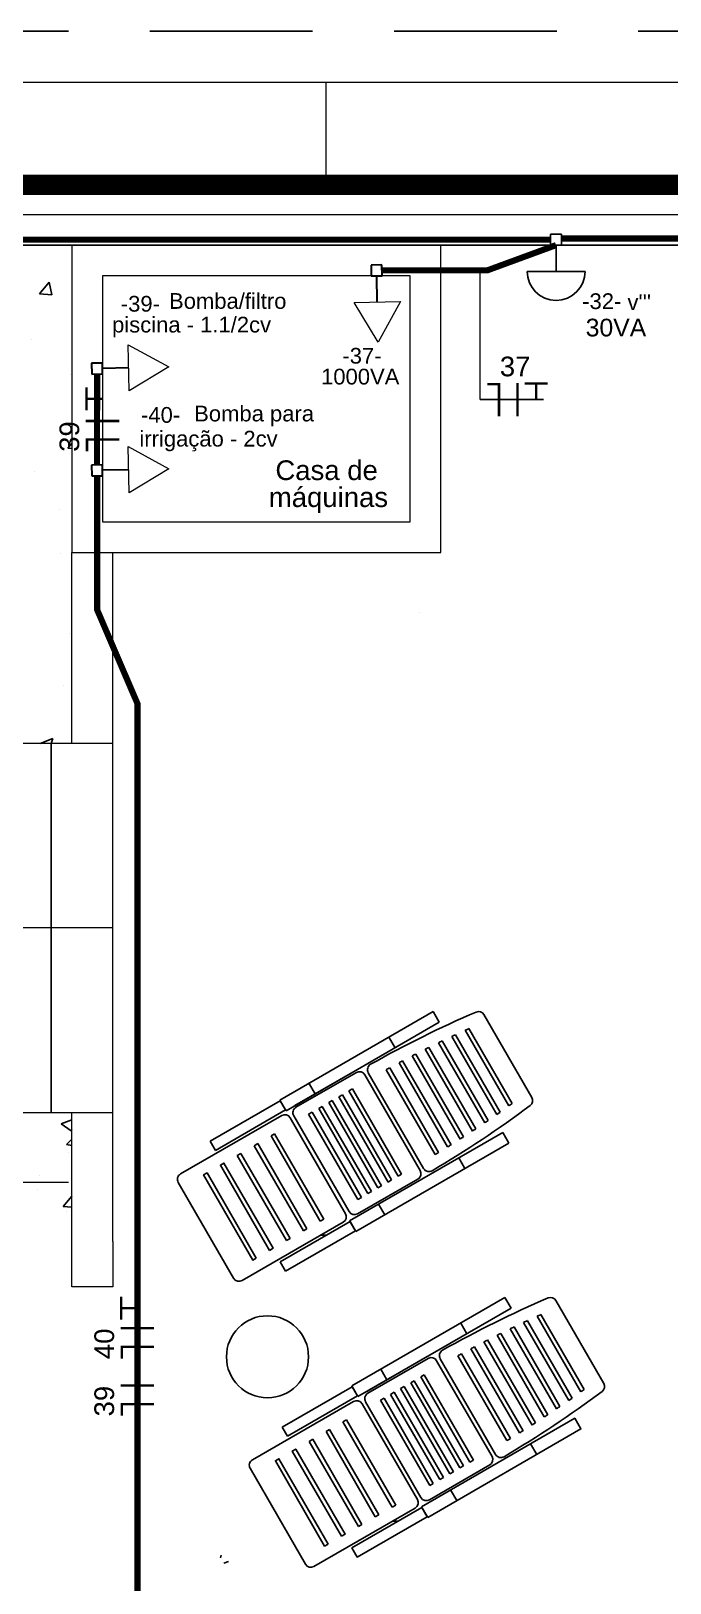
# Model space of a CAD drawing. Header units: millimetres. Extents: x 6597 to 20911, y -10306 to -132.
# Drawn here: x 11171 to 11483, y -5298 to -4541 of the extents above; entities that cross this region are included whole.
import ezdxf

# ---------------------------------------------------------------- set-up
doc = ezdxf.new("R2010")
doc.units = ezdxf.units.MM
doc.header["$LTSCALE"] = 25
doc.header["$MEASUREMENT"] = 0
for name, pattern in [('DASHDOT2', [12.7, 6.35, -3.175, 0, -3.175]), ('Dashed', [0.75, 0.5, -0.25]), ('HIDDEN2', [4.7625, 3.175, -1.5875])]:
    doc.linetypes.add(name, pattern=pattern)
for name, color, linetype in [('CIRCUITOS', 7, 'Continuous'), ('Iluminação1', 1, 'Continuous'), ('LUMINÁRIAS', 1, 'Continuous'), ('MAAI - 01', 8, 'Continuous'), ('MAAI - VEGETAÇÃO', 106, 'Continuous')]:
    doc.layers.add(name, color=color, linetype=linetype)
for name, color, linetype, lineweight in [('EL-Condutos', 5, 'Continuous', 30), ('MAAI - ALVENARIA', 7, 'Continuous', 0), ('P-SIMBOL', 1, 'Continuous', 30), ('TEXTO', 7, 'Continuous', 30), ('TOMADAS', 1, 'Continuous', 20)]:
    doc.layers.add(name, color=color, linetype=linetype, lineweight=lineweight)
doc.styles.add('Arial', font='arial.ttf')

# ---------------------------------------------------------------- blocks, each defined once
blk = doc.blocks.new('Arandela 32W')
at = {"layer": 'LUMINÁRIAS', "color": 1}
for p, q in [((18.1535, 14.125), (18.1535, -14.125)), ((0, -2.6515), (0, 2.6515)), ((0, 2.6515), (5.304, 2.6515)), ((5.304, 2.6515), (5.304, -2.6515)), ((18.1535, 0), (5.304, 0)), ((5.304, -2.6515), (0, -2.6515))]:
    blk.add_line(p, q, dxfattribs=at)
blk.add_arc((18.1535, 0), 14.125, 270, 90, dxfattribs=at)
blk = doc.blocks.new('*U16')
blk.add_line((4, 0), (0, 0))
blk.add_lwpolyline([(23.5, 0), (4, 11.26), (4, -11.26)], close=True)

msp = doc.modelspace()

# ---------------------------------------------------------------- linework, layer by layer
at = {"linetype": 'HIDDEN2'}
msp.add_line((15713.63, -4540.99), (9367.5, -4540.99), dxfattribs=at)
at = {"lineweight": 0}
msp.add_line((9392.5, -4565.99), (15688.63, -4565.99), dxfattribs=at)
at = {"color": 7, "lineweight": 0}
msp.add_line((11314.91, -4615.99), (11314.91, -4565.99), dxfattribs=at)
for p, q in [((11292.34, -5062.37), (11367.02, -5019.25)), ((11370.02, -5024.45), (11295.34, -5067.57)), ((11367.02, -5019.25), (11370.02, -5024.45)), ((11415.17, -5061.13), (11391.83, -5020.7)), ((11348.5, -5036.87), (11345.5, -5031.67)), ((11376.12, -5031.36), (11398.08, -5069.4)), ((11399.73, -5068.25), (11377.94, -5030.51)), ((11382.65, -5028.37), (11403.94, -5065.24)), ((11405.57, -5064.06), (11384.48, -5027.55)), ((11356.77, -5040.85), (11380.2, -5081.41)), ((11381.88, -5080.33), (11358.56, -5039.93)), ((11363.18, -5037.59), (11386.21, -5077.49)), ((11387.88, -5076.38), (11364.97, -5036.7)), ((11369.63, -5034.43), (11392.18, -5073.49)), ((11393.83, -5072.36), (11371.43, -5033.56)), ((11329.11, -5048.07), (11299.67, -5065.07)), ((11344.1, -5047.61), (11368, -5089.01)), ((11369.71, -5087.97), (11345.86, -5046.65)), ((11350.42, -5044.19), (11374.12, -5085.25)), ((11375.82, -5084.19), (11352.18, -5043.25)), ((11329.61, -5048.93), (11300.17, -5065.93)), ((11309.48, -5059.4), (11306.48, -5054.2)), ((11360.71, -5096.8), (11333.71, -5050.03)), ((11335.45, -5049.05), (11362.43, -5095.78)), ((11258.4, -5082.42), (11292.54, -5062.72)), ((11295.34, -5067.57), (11292.34, -5062.37)), ((11292.54, -5062.72), (11295.14, -5067.22)), ((11317.89, -5062.63), (11316.16, -5063.63)), ((11316.16, -5063.63), (11340.16, -5105.2)), ((11341.89, -5104.2), (11317.89, -5062.63)), ((11322.8, -5059.8), (11321.06, -5060.8)), ((11321.06, -5060.8), (11345.06, -5102.36)), ((11346.8, -5101.36), (11322.8, -5059.8)), ((11327.7, -5056.96), (11325.97, -5057.96)), ((11325.97, -5057.96), (11349.97, -5099.53)), ((11351.7, -5098.53), (11327.7, -5056.96)), ((11243.87, -5098.43), (11293.24, -5069.93)), ((11295.14, -5067.22), (11261, -5086.93)), ((11297.34, -5071.03), (11324.34, -5117.8)), ((11299.07, -5070.03), (11326.07, -5116.8)), ((11308.07, -5068.3), (11306.34, -5069.3)), ((11306.34, -5069.3), (11330.34, -5110.86)), ((11332.07, -5109.86), (11308.07, -5068.3)), ((11312.98, -5065.46), (11311.25, -5066.46)), ((11311.25, -5066.46), (11335.25, -5108.03)), ((11336.98, -5107.03), (11312.98, -5065.46)), ((11398.08, -5069.4), (11399.73, -5068.25)), ((11289.74, -5078.88), (11288.01, -5079.88)), ((11313.74, -5120.45), (11289.74, -5078.88)), ((11401.02, -5078.14), (11326.34, -5121.26)), ((11404.02, -5083.34), (11401.02, -5078.14)), ((11261, -5086.93), (11258.4, -5082.42)), ((11281.52, -5083.63), (11279.78, -5084.63)), ((11279.78, -5084.63), (11303.78, -5126.2)), ((11305.52, -5125.2), (11281.52, -5083.63)), ((11288.01, -5079.88), (11312.01, -5121.45)), ((11329.34, -5126.46), (11404.02, -5083.34)), ((11273.29, -5088.38), (11271.56, -5089.38)), ((11271.56, -5089.38), (11295.56, -5130.95)), ((11297.29, -5129.95), (11273.29, -5088.38)), ((11379.5, -5090.56), (11382.5, -5095.76)), ((11330.17, -5117.89), (11359.61, -5100.89)), ((11345.06, -5102.36), (11346.8, -5101.36)), ((11349.97, -5099.53), (11351.7, -5098.53)), ((11269.78, -5149.3), (11242.78, -5102.53)), ((11335.25, -5108.03), (11336.98, -5107.03)), ((11340.16, -5105.2), (11341.89, -5104.2)), ((11330.34, -5110.86), (11332.07, -5109.86)), ((11340.48, -5113.09), (11343.48, -5118.29)), ((11323.24, -5121.89), (11273.87, -5150.39)), ((11292.4, -5141.31), (11326.54, -5121.61)), ((11312.01, -5121.45), (11313.74, -5120.45)), ((11326.34, -5121.26), (11329.34, -5126.46)), ((11326.54, -5121.61), (11329.14, -5126.11)), ((11329.14, -5126.11), (11295, -5145.82)), ((11295.56, -5130.95), (11297.29, -5129.95)), ((11303.78, -5126.2), (11305.52, -5125.2)), ((11311.81, -5128.49), (11315.35, -5128.06)), ((11295, -5145.82), (11292.4, -5141.31)), ((11327.39, -5201.84), (11402.07, -5158.72)), ((11402.07, -5158.72), (11405.07, -5163.92)), ((11450.22, -5200.59), (11426.88, -5160.17)), ((11405.07, -5163.92), (11330.39, -5207.03)), ((11417.7, -5167.83), (11438.99, -5204.71)), ((11440.62, -5203.53), (11419.53, -5167.01)), ((11383.55, -5176.34), (11380.55, -5171.14)), ((11398.23, -5177.06), (11421.26, -5216.96)), ((11422.93, -5215.85), (11400.02, -5176.17)), ((11404.68, -5173.9), (11427.23, -5212.96)), ((11428.88, -5211.82), (11406.48, -5173.03)), ((11411.17, -5170.82), (11433.13, -5208.86)), ((11434.78, -5207.72), (11412.99, -5169.98)), ((11385.47, -5183.65), (11409.17, -5224.72)), ((11410.87, -5223.66), (11387.23, -5182.71)), ((11391.82, -5180.31), (11415.25, -5220.88)), ((11416.93, -5219.79), (11393.61, -5179.4)), ((11364.16, -5187.53), (11334.72, -5204.53)), ((11364.66, -5188.4), (11335.22, -5205.4)), ((11395.76, -5236.26), (11368.76, -5189.5)), ((11370.5, -5188.52), (11397.48, -5235.24)), ((11379.15, -5187.08), (11403.05, -5228.47)), ((11404.76, -5227.43), (11380.91, -5186.11)), ((11344.53, -5198.87), (11341.53, -5193.67)), ((11357.85, -5199.26), (11356.11, -5200.26)), ((11381.85, -5240.83), (11357.85, -5199.26)), ((11362.75, -5196.43), (11361.02, -5197.43)), ((11361.02, -5197.43), (11385.02, -5239)), ((11386.75, -5238), (11362.75, -5196.43)), ((11293.45, -5221.89), (11327.59, -5202.18)), ((11330.19, -5206.69), (11296.05, -5226.39)), ((11330.39, -5207.03), (11327.39, -5201.84)), ((11327.59, -5202.18), (11330.19, -5206.69)), ((11348.03, -5204.93), (11346.3, -5205.93)), ((11346.3, -5205.93), (11370.3, -5247.5)), ((11372.03, -5246.5), (11348.03, -5204.93)), ((11352.94, -5202.09), (11351.21, -5203.09)), ((11351.21, -5203.09), (11375.21, -5244.66)), ((11376.94, -5243.66), (11352.94, -5202.09)), ((11356.11, -5200.26), (11380.11, -5241.83)), ((11278.92, -5237.9), (11328.29, -5209.4)), ((11332.39, -5210.5), (11359.39, -5257.26)), ((11334.12, -5209.5), (11361.12, -5256.26)), ((11343.12, -5207.76), (11341.39, -5208.76)), ((11341.39, -5208.76), (11365.39, -5250.33)), ((11367.12, -5249.33), (11343.12, -5207.76)), ((11433.13, -5208.86), (11434.78, -5207.72)), ((11296.05, -5226.39), (11293.45, -5221.89)), ((11324.79, -5218.34), (11323.06, -5219.34)), ((11323.06, -5219.34), (11347.06, -5260.91)), ((11348.79, -5259.91), (11324.79, -5218.34)), ((11308.34, -5227.84), (11306.61, -5228.84)), ((11306.61, -5228.84), (11330.61, -5270.41)), ((11332.34, -5269.41), (11308.34, -5227.84)), ((11316.56, -5223.09), (11314.83, -5224.09)), ((11314.83, -5224.09), (11338.83, -5265.66)), ((11340.56, -5264.66), (11316.56, -5223.09)), ((11414.55, -5230.03), (11417.55, -5235.23)), ((11304.83, -5288.76), (11277.83, -5242)), ((11365.22, -5257.36), (11394.66, -5240.36)), ((11375.21, -5244.66), (11376.94, -5243.66)), ((11380.11, -5241.83), (11381.85, -5240.83)), ((11385.02, -5239), (11386.75, -5238)), ((11365.39, -5250.33), (11367.12, -5249.33)), ((11370.3, -5247.5), (11372.03, -5246.5)), ((11375.53, -5252.56), (11378.53, -5257.76)), ((11347.06, -5260.91), (11348.79, -5259.91)), ((11358.29, -5261.36), (11308.92, -5289.86)), ((11338.83, -5265.66), (11340.56, -5264.66)), ((11346.86, -5267.96), (11350.4, -5267.53)), ((11361.39, -5260.73), (11364.39, -5265.92)), ((11330.61, -5270.41), (11332.34, -5269.41))]:
    msp.add_line(p, q)
for points in [[(11287.33, -5135.7), (11289.06, -5134.7), (11265.06, -5093.13), (11263.33, -5094.13)], [(11280.83, -5139.45), (11279.1, -5140.45), (11255.1, -5098.88), (11256.83, -5097.88)], [(11315.88, -5278.91), (11314.15, -5279.91), (11290.15, -5238.34), (11291.88, -5237.34)], [(11322.38, -5275.16), (11324.11, -5274.16), (11300.11, -5232.59), (11298.38, -5233.59)], [(11361.59, -5261.07), (11364.19, -5265.58), (11330.05, -5285.28), (11327.45, -5280.78)]]:
    msp.add_lwpolyline(points, close=True)
msp.add_lwpolyline([(11364.39, -5265.92), (11439.07, -5222.8), (11436.07, -5217.61), (11361.39, -5260.73)])
for centre, radius, start, end in [((11597.94, -5507.88), 531.63, 113.25446, 119.44805), ((11389.23, -5022.2), 3, 30, 113.25446), ((11597.94, -5507.88), 525.63, 114.74337, 114.96226), ((11597.94, -5507.88), 525.63, 113.96025, 114.17943), ((11597.94, -5507.88), 525.63, 117.09262, 117.31089), ((11597.94, -5507.88), 525.63, 116.30955, 116.52799), ((11597.94, -5507.88), 525.63, 115.52647, 115.74511), ((11331.11, -5051.53), 3, 30, 120), ((11338.05, -5047.55), 3, 119.44805, 210), ((11597.94, -5507.88), 525.63, 118.65871, 118.87678), ((11597.94, -5507.88), 525.63, 117.87567, 118.09382), ((11412.57, -5062.63), 3, 306.74554, 30), ((11294.74, -5072.53), 3, 30, 120), ((11301.67, -5068.53), 3, 120, 210), ((11096.32, -4639.04), 531.63, 300.55195, 306.74554), ((11096.32, -4639.04), 525.63, 305.82057, 306.03975), ((11096.32, -4639.04), 525.63, 303.47201, 303.69045), ((11096.32, -4639.04), 525.63, 304.25489, 304.47353), ((11096.32, -4639.04), 525.63, 301.90618, 302.12433), ((11096.32, -4639.04), 525.63, 302.68911, 302.90738), ((11096.32, -4639.04), 525.63, 301.12322, 301.34129), ((11245.37, -5101.03), 3, 120, 210), ((11358.11, -5098.3), 3, 300, 30), ((11365.03, -5094.28), 3, 210, 300.55195), ((11321.74, -5119.3), 3, 300, 30), ((11328.67, -5115.3), 3, 210, 300), ((11272.37, -5147.8), 3, 210, 300), ((11632.99, -5647.35), 531.63, 113.25446, 119.44805), ((11424.28, -5161.67), 3, 30, 113.25446), ((11632.99, -5647.35), 525.63, 113.96025, 114.17943), ((11632.99, -5647.35), 525.63, 116.30955, 116.52799), ((11632.99, -5647.35), 525.63, 115.52647, 115.74511), ((11632.99, -5647.35), 525.63, 114.74337, 114.96226), ((11373.1, -5187.02), 3, 119.44805, 210), ((11632.99, -5647.35), 525.63, 117.87567, 118.09382), ((11632.99, -5647.35), 525.63, 117.09262, 117.31089), ((11366.16, -5191), 3, 30, 120), ((11632.99, -5647.35), 525.63, 118.65871, 118.87678), ((11336.72, -5208), 3, 120, 210), ((11131.37, -4778.51), 531.63, 300.55195, 306.74554), ((11131.37, -4778.51), 525.63, 305.82057, 306.03975), ((11447.62, -5202.09), 3, 306.74554, 30), ((11329.79, -5212), 3, 30, 120), ((11131.37, -4778.51), 525.63, 304.25489, 304.47353), ((11131.37, -4778.51), 525.63, 302.68911, 302.90738), ((11131.37, -4778.51), 525.63, 303.47201, 303.69045), ((11131.37, -4778.51), 525.63, 301.12322, 301.34129), ((11131.37, -4778.51), 525.63, 301.90618, 302.12433), ((11393.16, -5237.76), 3, 300, 30), ((11400.08, -5233.74), 3, 210, 300.55195), ((11280.42, -5240.5), 3, 120, 210), ((11356.79, -5258.76), 3, 300, 30), ((11363.72, -5254.76), 3, 210, 300), ((11307.42, -5287.26), 3, 210, 300)]:
    msp.add_arc(centre, radius, start, end)
at = {"layer": 'CIRCUITOS', "linetype": 'DASHDOT2'}
msp.add_line((11420.89, -4720.75), (11389.96, -4720.75), dxfattribs=at)
at = {"layer": 'CIRCUITOS'}
for points, const_width in [([(11198.02, -4726.02), (11198.02, -4714.78)], 1.11), ([(11393.41, -4713.19), (11399.32, -4713.19)], 1.16), ([(11399.15, -4712.62), (11399.15, -4728.88)], 1.16), ([(11408.16, -4712.62), (11408.16, -4728.88)], 1.16), ([(11411.66, -4712.91), (11422.9, -4712.91)], 1.11), ([(11417.28, -4712.91), (11417.28, -4720.75)], 1.11), ([(11198.02, -4720.4), (11205.86, -4720.4)], 1.11), ([(11197.73, -4731.18), (11213.99, -4731.18)], 1.16), ([(11197.73, -4740.18), (11213.99, -4740.18)], 1.16), ([(11198.3, -4745.93), (11198.3, -4740.01)], 1.16), ([(11215.02, -5169.48), (11215.02, -5158.24)], 1.11), ([(11215.02, -5163.86), (11222.86, -5163.86)], 1.11), ([(11214.73, -5173.69), (11230.99, -5173.69)], 1.16), ([(11214.73, -5182.7), (11230.99, -5182.7)], 1.16), ([(11215.3, -5188.44), (11215.3, -5182.53)], 1.16), ([(11214.73, -5201.64), (11230.99, -5201.64)], 1.16), ([(11214.73, -5210.65), (11230.99, -5210.65)], 1.16), ([(11215.3, -5216.39), (11215.3, -5210.48)], 1.16)]:
    msp.add_lwpolyline(points, dxfattribs=dict(at, const_width=const_width))
at = {"layer": 'EL-Condutos', "const_width": 3}
for points in [[(11424.33, -4642.75), (10896.57, -4642.75)], [(11798.65, -4642.18), (11429.63, -4642.18)], [(11203.27, -4708.28), (11203.15, -4752.63)]]:
    msp.add_lwpolyline(points, dxfattribs=at)
at = {"layer": 'EL-Condutos', "linetype": 'Dashed', "const_width": 3}
for points in [[(11342.15, -4657.69), (11393.54, -4657.69), (11426.98, -4645.4)], [(11273.32, -5645.33), (11222.96, -5645.33), (11222.96, -4869.14), (11203.27, -4823.3), (11203.27, -4757.93)]]:
    msp.add_lwpolyline(points, dxfattribs=at)
at = {"layer": 'MAAI - 01'}
msp.add_circle((11286.3, -5187.61), 20, dxfattribs=at)
at = {"layer": 'MAAI - ALVENARIA'}
for p, q in [((9533.86, -4630.4), (15548.86, -4630.4)), ((9548.86, -4645.4), (13709.17, -4645.4)), ((13709.17, -4645.4), (9548.86, -4645.4)), ((11190.86, -4888.4), (11190.86, -4795.4)), ((11210.86, -5131.4), (11210.86, -4795.4)), ((11180.86, -4888.4), (11150.86, -4888.4)), ((11210.86, -4888.4), (11180.86, -4888.4)), ((11180.86, -4888.4), (11180.86, -5068.4)), ((11180.86, -5068.4), (11180.86, -4888.4)), ((11210.86, -5068.4), (11210.86, -4888.4)), ((11210.86, -4978.4), (11090.86, -4978.4)), ((11210.86, -4978.4), (11090.86, -4978.4)), ((11150.86, -5068.4), (11180.86, -5068.4)), ((11180.86, -5068.4), (11210.86, -5068.4)), ((11190.86, -5153.4), (11190.86, -5068.4)), ((11149.36, -5102.38), (11189.36, -5102.38)), ((11210.86, -5131.4), (11210.86, -5153.4)), ((11210.86, -5153.4), (11190.86, -5153.4))]:
    msp.add_line(p, q, dxfattribs=at)
at = {"layer": 'MAAI - ALVENARIA', "linetype": 'DASHDOT2'}
msp.add_line((11389.96, -4720.75), (11389.96, -4657.69), dxfattribs=at)
at = {"layer": 'MAAI - ALVENARIA'}
for points in [[(11370.86, -4795.4), (11370.86, -4645.4), (11190.86, -4645.4), (11190.86, -4795.4)], [(11355.86, -4780.4), (11355.86, -4660.4), (11205.86, -4660.4), (11205.86, -4780.4)]]:
    msp.add_lwpolyline(points, close=True, dxfattribs=at)
at = {"layer": 'MAAI - VEGETAÇÃO', "linetype": 'Continuous', "transparency": 33554559}
for p, q in [((11175.12, -4669.2), (11179.94, -4663.46)), ((11175.12, -4669.2), (11181.1, -4669.73)), ((11175.5, -4667.6), (11175.5, -4667.6)), ((11181.1, -4669.73), (11179.94, -4663.46)), ((11171.33, -4691.45), (11171.33, -4691.45)), ((11190.08, -4708.27), (11190.08, -4708.27)), ((11406.36, -4728.74), (11406.36, -4728.74)), ((11186.04, -4738.17), (11186.04, -4738.17)), ((11189, -4744.42), (11190.86, -4742.2)), ((11189, -4744.42), (11190.86, -4744.59)), ((11172.94, -4755.98), (11172.94, -4755.98)), ((11184.76, -4774.32), (11184.76, -4774.32)), ((11185.34, -4795.63), (11185.34, -4795.63)), ((11360.39, -4824.49), (11360.39, -4824.49)), ((11189.78, -4834.9), (11189.78, -4834.9)), ((11186.95, -4860.16), (11186.95, -4860.16)), ((11175.52, -4888.4), (11181.62, -4886.06)), ((11180.83, -4888.4), (11181.62, -4886.06)), ((11185.65, -5074.04), (11190.86, -5072.04)), ((11185.65, -5074.04), (11190.62, -5077.39)), ((11190.62, -5077.39), (11190.86, -5076.68)), ((11188.35, -5084.1), (11190.86, -5081.49)), ((11188.35, -5084.11), (11190.86, -5084.49)), ((11189.66, -5083.62), (11189.66, -5083.62)), ((11189.19, -5088.16), (11189.19, -5088.16)), ((11175.09, -5099.39), (11175.09, -5099.39)), ((11174, -5105.93), (11174, -5105.93)), ((11186.65, -5114.24), (11190.86, -5109.22)), ((11186.65, -5114.24), (11190.86, -5114.61)), ((11188.44, -5116.91), (11188.44, -5116.91)), ((11406.86, -5189.23), (11406.86, -5189.23)), ((11402.96, -5193.8), (11402.96, -5193.8)), ((11263.79, -5284.43), (11263.39, -5285.64)), ((11267.23, -5287.38), (11265.05, -5288.21))]:
    msp.add_line(p, q, dxfattribs=at)
at = {"layer": 'P-SIMBOL'}
for p, q in [((11342.09, -4655.04), (11336.78, -4655.16)), ((11342.21, -4660.34), (11342.09, -4655.04)), ((11336.78, -4655.16), (11336.9, -4660.46)), ((11336.9, -4660.46), (11342.21, -4660.34)), ((11339.84, -4673.2), (11339.56, -4660.4)), ((11205.8, -4702.92), (11200.5, -4703.04)), ((11200.5, -4703.04), (11200.62, -4708.34)), ((11205.92, -4708.23), (11205.8, -4702.92)), ((11218.65, -4705.29), (11205.86, -4705.57)), ((11200.62, -4708.34), (11205.92, -4708.23)), ((11205.8, -4752.57), (11200.5, -4752.69)), ((11200.5, -4752.69), (11200.62, -4757.99)), ((11205.92, -4757.88), (11205.8, -4752.57)), ((11200.62, -4757.99), (11205.92, -4757.88)), ((11218.65, -4754.94), (11205.86, -4755.22))]:
    msp.add_line(p, q, dxfattribs=at)
at = {"layer": 'TEXTO', "color": 7, "const_width": 10}
msp.add_lwpolyline([(9517.5, -8720.99), (15641.57, -8720.99), (15641.57, -4615.99), (9517.5, -4615.99)], close=True, dxfattribs=at)

# ---------------------------------------------------------------- block references
at = {"layer": 'Iluminação1', "xscale": -1, "rotation": 90.00000000000007}
msp.add_blockref('Arandela 32W', (11426.98, -4640.09), dxfattribs=at)
msp.add_blockref('Arandela 32W', (11426.98, -4640.09), dxfattribs=at)
at = {"layer": 'TOMADAS', "xscale": -1}
for p, rotation in [((11339.75, -4669.2), 91.280914116865), ((11214.65, -4705.37), 181.280914116865), ((11214.65, -4755.02), 181.280914116865)]:
    msp.add_blockref('*U16', p, dxfattribs=dict(at, rotation=rotation))

# ---------------------------------------------------------------- texts
at = {"layer": 'CIRCUITOS', "linetype": 'DASHDOT2', "style": 'Arial'}
for s, height, p in [('-39-', 7.68, (11214.78, -4677.85)), ('Bomba/filtro', 7.68, (11238.3, -4676.48)), ('-32-', 7.68, (11439.71, -4676.6)), ("v'''", 7.68, (11461.79, -4677.08)), ('piscina - 1.1/2cv ', 7.68, (11210.53, -4688.02)), ('30VA', 8.64, (11441.42, -4689.94)), ('-37-', 7.68, (11322.81, -4703.2)), ('37', 9.6, (11399.56, -4709.38)), ('1000VA', 7.68, (11312.42, -4713.37)), ('-40-', 7.68, (11224.64, -4732.05)), ('Bomba para', 7.68, (11250.55, -4731.39)), ('irrigação - 2cv', 7.68, (11223.86, -4743.64))]:
    msp.add_text(s, height=height, dxfattribs=at).set_placement(p)
for s, p in [('39', (11194.49, -4746.22)), ('40', (11211.49, -5188.74)), ('39', (11211.49, -5216.68))]:
    msp.add_text(s, height=9.6, rotation=90, dxfattribs=at).set_placement(p)
at = {"layer": 'TEXTO', "linetype": 'DASHDOT2', "style": 'Arial'}
for s, p in [('Casa de', (11290.15, -4759.99)), ('máquinas', (11286.95, -4773.14))]:
    msp.add_text(s, height=9.6, dxfattribs=at).set_placement(p)

doc.saveas('drawing.dxf')
